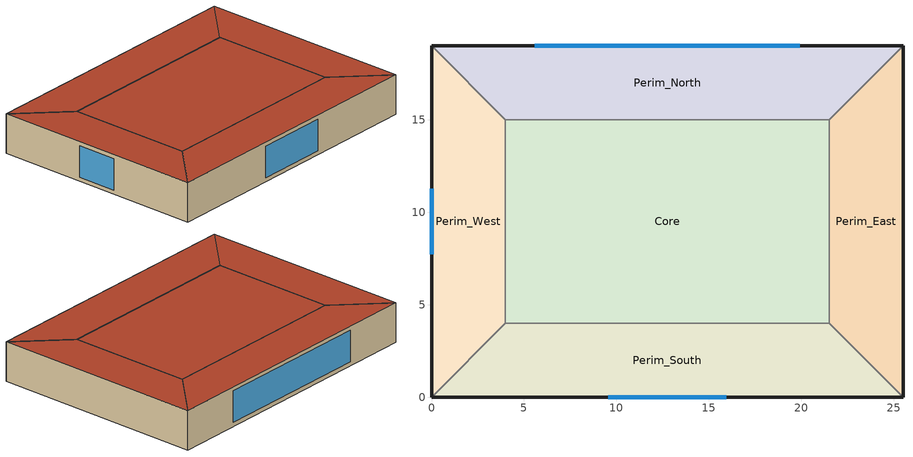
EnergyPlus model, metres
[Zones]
Perim_South
 floor ground (Slab_Cons): 4,4 21.5,4 25.5,0 0,0 z0
 wall outside (ExtWall_Cons): 0,0 25.5,0 z0:3.5
 wall to Perim_East (Partition_Cons): 25.5,0 21.5,4 z0:3.5
 wall to Core (Partition_Cons): 21.5,4 4,4 z0:3.5
 wall to Perim_West (Partition_Cons): 4,4 0,0 z0:3.5
 window (Win_Cons): 9.56,0 15.94,0 z0.35:3.15
 roof outside (Roof_Cons): 0,0 25.5,0 21.5,4 4,4 z3.5
Perim_East
 floor ground (Slab_Cons): 21.5,4 21.5,15 25.5,19 25.5,0 z0
 wall outside (ExtWall_Cons): 25.5,0 25.5,19 z0:3.5
 wall to Perim_North (Partition_Cons): 25.5,19 21.5,15 z0:3.5
 wall to Core (Partition_Cons): 21.5,15 21.5,4 z0:3.5
 roof outside (Roof_Cons): 25.5,0 25.5,19 21.5,15 21.5,4 z3.5
Perim_North
 floor ground (Slab_Cons): 21.5,15 4,15 0,19 25.5,19 z0
 wall outside (ExtWall_Cons): 25.5,19 0,19 z0:3.5
 wall to Perim_West (Partition_Cons): 0,19 4,15 z0:3.5
 wall to Core (Partition_Cons): 4,15 21.5,15 z0:3.5
 window (Win_Cons): 19.92,19 5.58,19 z0.35:3.15
 roof outside (Roof_Cons): 25.5,19 0,19 4,15 21.5,15 z3.5
Perim_West
 floor ground (Slab_Cons): 4,15 4,4 0,0 0,19 z0
 wall outside (ExtWall_Cons): 0,19 0,0 z0:3.5
 wall to Core (Partition_Cons): 4,4 4,15 z0:3.5
 window (Win_Cons): 0,11.28 0,7.72 z0.35:3.15
 roof outside (Roof_Cons): 0,19 0,0 4,4 4,15 z3.5
Core
 floor ground (Slab_Cons): 4,15 21.5,15 21.5,4 4,4 z0
 roof outside (Roof_Cons): 4,4 21.5,4 21.5,15 4,15 z3.5
[Building]
T2-test-04: 0, Suburbs, 0.04, 0.4, FullExterior, 25, 6
[Material]
Concrete200: MediumRough, 0.2, 1.311, 2240, 836.8, 0.9, 0.7, 0.7
Gypsum13: MediumRough, 0.0127, 0.16, 784.9, 830, 0.9, 0.7, 0.7
Membrane10: MediumRough, 0.0095, 0.16, 1121.3, 1460, 0.9, 0.7, 0.7
MetalDeck: MediumRough, 0.0015, 45.006, 7680, 418.4, 0.9, 0.7, 0.7
Concrete100: MediumRough, 0.1, 1.311, 2240, 836.8, 0.9, 0.7, 0.7
Carpet: MediumRough, 0.0127, 0.06, 288, 1380, 0.9, 0.7, 0.7
WallIns: MediumRough, 0.0878, 0.049, 265, 836.8, 0.9, 0.7, 0.7
RoofIns: MediumRough, 0.11602, 0.049, 265, 836.8, 0.9, 0.7, 0.7
[Construction]
ExtWall_Cons: Concrete200, WallIns, Gypsum13
Roof_Cons: Membrane10, RoofIns, MetalDeck
Slab_Cons: Concrete100, Carpet
Partition_Cons: Gypsum13, Gypsum13
Win_Cons: Glazing
[WindowMaterial:SimpleGlazingSystem]
Glazing: 2.1, 0.23, 0.29
[Zone]
Perim_South; Perim_East; Perim_North; Perim_West; Core: 0, 0, 0, 0, 1, 1, autocalculate, autocalculate
[People]
Perim_South_People: Perim_South, OCC_SCH, Area/Person, , , 10, 0.3, autocalculate, ACTIVITY_SCH
Perim_East_People: Perim_East, OCC_SCH, Area/Person, , , 10, 0.3, autocalculate, ACTIVITY_SCH
Perim_North_People: Perim_North, OCC_SCH, Area/Person, , , 10, 0.3, autocalculate, ACTIVITY_SCH
Perim_West_People: Perim_West, OCC_SCH, Area/Person, , , 10, 0.3, autocalculate, ACTIVITY_SCH
Core_People: Core, OCC_SCH, Area/Person, , , 10, 0.3, autocalculate, ACTIVITY_SCH
[Lights]
Perim_South_Lights: Perim_South, LTG_SCH, Watts/Area, , 8.2, , 0, 0.7, 0.2, 1
Perim_East_Lights: Perim_East, LTG_SCH, Watts/Area, , 8.2, , 0, 0.7, 0.2, 1
Perim_North_Lights: Perim_North, LTG_SCH, Watts/Area, , 8.2, , 0, 0.7, 0.2, 1
Perim_West_Lights: Perim_West, LTG_SCH, Watts/Area, , 8.2, , 0, 0.7, 0.2, 1
Core_Lights: Core, LTG_SCH, Watts/Area, , 8.2, , 0, 0.7, 0.2, 1
[ElectricEquipment]
Perim_South_Equip: Perim_South, EQP_SCH, Watts/Area, , 13, , 0, 0.5, 0
Perim_East_Equip: Perim_East, EQP_SCH, Watts/Area, , 13, , 0, 0.5, 0
Perim_North_Equip: Perim_North, EQP_SCH, Watts/Area, , 13, , 0, 0.5, 0
Perim_West_Equip: Perim_West, EQP_SCH, Watts/Area, , 13, , 0, 0.5, 0
Core_Equip: Core, EQP_SCH, Watts/Area, , 13, , 0, 0.5, 0
[ZoneInfiltration:DesignFlowRate]
Perim_South_Infil: Perim_South, ALWAYS_ON, AirChanges/Hour, , , , 0.1, 1, 0, 0, 0
Perim_East_Infil: Perim_East, ALWAYS_ON, AirChanges/Hour, , , , 0.1, 1, 0, 0, 0
Perim_North_Infil: Perim_North, ALWAYS_ON, AirChanges/Hour, , , , 0.1, 1, 0, 0, 0
Perim_West_Infil: Perim_West, ALWAYS_ON, AirChanges/Hour, , , , 0.1, 1, 0, 0, 0
Core_Infil: Core, ALWAYS_ON, AirChanges/Hour, , , , 0.1, 1, 0, 0, 0
[HVACTemplate:Thermostat]
Tstat: HTGSETP_SCH, , CLGSETP_SCH
[HVACTemplate:Zone:IdealLoadsAirSystem]
Perim_South; Perim_East; Perim_North; Perim_West; Core: Tstat
[Schedule:Compact]
ALWAYS_ON: Fraction, Through: 12/31, For: AllDays, Until: 24:00, 1
OCC_SCH: Fraction, Through: 12/31, For: Weekdays WinterDesignDay SummerDesignDay, Until: 07:00, 0, Until: 19:00, 1, Until: 24:00, 0, For: Saturday, Until: 08:00, 0, Until: 13:00, 1, Until: 24:00, 0, For: AllOtherDays, Until: 24:00, 0
LTG_SCH: Fraction, Through: 12/31, For: Weekdays WinterDesignDay SummerDesignDay, Until: 07:00, 0.05, Until: 19:00, 0.9, Until: 24:00, 0.05, For: Saturday, Until: 08:00, 0.05, Until: 13:00, 0.9, Until: 24:00, 0.05, For: AllOtherDays, Until: 24:00, 0.05
EQP_SCH: Fraction, Through: 12/31, For: Weekdays WinterDesignDay SummerDesignDay, Until: 07:00, 0.35, Until: 19:00, 0.95, Until: 24:00, 0.35, For: Saturday, Until: 08:00, 0.35, Until: 13:00, 0.95, Until: 24:00, 0.35, For: AllOtherDays, Until: 24:00, 0.35
HTGSETP_SCH: Temperature, Through: 12/31, For: Weekdays WinterDesignDay SummerDesignDay, Until: 07:00, 16.5, Until: 19:00, 20.5, Until: 24:00, 16.5, For: Saturday, Until: 08:00, 16.5, Until: 13:00, 20.5, Until: 24:00, 16.5, For: AllOtherDays, Until: 24:00, 16.5
CLGSETP_SCH: Temperature, Through: 12/31, For: Weekdays WinterDesignDay SummerDesignDay, Until: 07:00, 28, Until: 19:00, 24, Until: 24:00, 28, For: Saturday, Until: 08:00, 28, Until: 13:00, 24, Until: 24:00, 28, For: AllOtherDays, Until: 24:00, 28
ACTIVITY_SCH: Any, Through: 12/31, For: AllDays, Until: 24:00, 130
